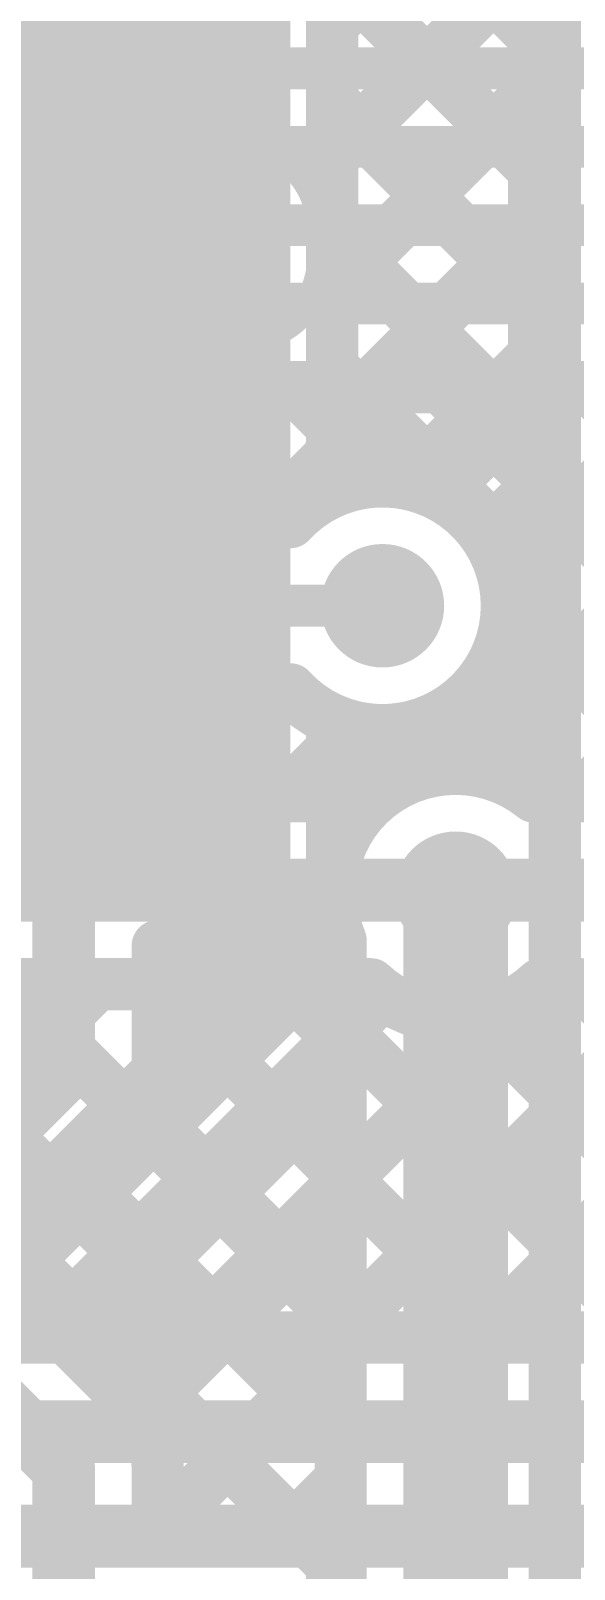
# Model space of a CAD drawing. Header units: millimetres. Extents: x -0.33 to 3.26, y -0.12 to 2.83.
# Drawn here: x 2.1067 to 2.2107, y 1.1327 to 1.427 of the extents above; entities that cross this region are included whole.
import ezdxf

# ---------------------------------------------------------------- set-up
doc = ezdxf.new("R2010")
doc.units = ezdxf.units.MM
doc.header["$MEASUREMENT"] = 0
for name, color, linetype in [('BottomLayer', 5, 'Continuous'), ('BottomOverlay', 54, 'Continuous'), ('BottomPaste', 16, 'Continuous'), ('BottomSolder', 6, 'Continuous'), ('TopLayer', 1, 'Continuous'), ('TopOverlay', 2, 'Continuous'), ('TopPaste', 8, 'Continuous'), ('TopSolder', 216, 'Continuous'), ('ViaHoleLayer', 16, 'Continuous')]:
    doc.layers.add(name, color=color, linetype=linetype)
doc.styles.add('Arial', font='', dxfattribs={"height": 0.2})
doc.styles.get('Arial').set_extended_font_data('Arial')

# ---------------------------------------------------------------- blocks, each defined once
blk = doc.blocks.new('49MD_8_000_20_20_20_A_46')
at = {"layer": 'TopLayer'}
blk.add_hatch(color=1, dxfattribs=at).paths.add_polyline_path([(0.0688977, 0.0393701), (0.2854331, 0.0393701), (0.2854331, -0.0393701), (0.0688977, -0.0393701)])
at = {"layer": 'TopPaste'}
blk.add_hatch(color=8, dxfattribs=at).paths.add_polyline_path([(0.0688977, 0.0393701), (0.2854331, 0.0393701), (0.2854331, -0.0393701), (0.0688977, -0.0393701)])
at = {"layer": 'TopSolder'}
blk.add_hatch(color=216, dxfattribs=at).paths.add_polyline_path([(0.0648977, 0.0433701), (0.2894331, 0.0433701), (0.2894331, -0.0433701), (0.0648977, -0.0433701)])
at = {"layer": 'TopOverlay', "const_width": 0.01}
blk.add_lwpolyline([(-0.256, -0.094), (0.252, -0.094)], dxfattribs=at)
blk = doc.blocks.new('C___0201_B_72')
at = {"layer": 'BottomLayer'}
for points in [[(-0.01830695, 0.00728345), (-0.00767705, 0.00728345), (-0.00767705, -0.00728345), (-0.01830695, -0.00728345)], [(0.00767725, 0.00728345), (0.01830715, 0.00728345), (0.01830715, -0.00728345), (0.00767725, -0.00728345)]]:
    blk.add_hatch(color=5, dxfattribs=at).paths.add_polyline_path(points)
at = {"layer": 'BottomPaste'}
for points in [[(-0.01830695, 0.00728345), (-0.00767705, 0.00728345), (-0.00767705, -0.00728345), (-0.01830695, -0.00728345)], [(0.00767725, 0.00728345), (0.01830715, 0.00728345), (0.01830715, -0.00728345), (0.00767725, -0.00728345)]]:
    blk.add_hatch(color=16, dxfattribs=at).paths.add_polyline_path(points)
at = {"layer": 'BottomSolder'}
for points in [[(-0.02230695, 0.01128345), (-0.00367705, 0.01128345), (-0.00367705, -0.01128345), (-0.02230695, -0.01128345)], [(0.00367725, 0.01128345), (0.02230715, 0.01128345), (0.02230715, -0.01128345), (0.00367725, -0.01128345)]]:
    blk.add_hatch(color=6, dxfattribs=at).paths.add_polyline_path(points)
at = {"layer": 'BottomOverlay', "const_width": 0.01}
for points in [[(-0.025, -0.014), (-0.025, 0.014)], [(0.025, 0.014), (-0.025, 0.014)], [(0.025, -0.014), (0.025, 0.014)], [(0.025, -0.014), (-0.025, -0.014)]]:
    blk.add_lwpolyline(points, dxfattribs=at)
at = {"layer": 'BottomOverlay', "const_width": 0.005}
for points in [[(-0.0275, 0.014, 1), (-0.0225, 0.014, 1)], [(-0.0275, 0.014, 1), (-0.0225, 0.014, 1)], [(0.0225, 0.014, 1), (0.0275, 0.014, 1)], [(0.0225, 0.014, 1), (0.0275, 0.014, 1)], [(-0.0275, -0.014, 1), (-0.0225, -0.014, 1)], [(-0.0275, -0.014, 1), (-0.0225, -0.014, 1)], [(0.0225, -0.014, 1), (0.0275, -0.014, 1)], [(0.0225, -0.014, 1), (0.0275, -0.014, 1)]]:
    blk.add_lwpolyline(points, format="xyb", close=True, dxfattribs=at)

msp = doc.modelspace()

# ---------------------------------------------------------------- hatches: boundary and pattern name
at = {"layer": 'BottomLayer'}
h = msp.add_hatch(color=5, dxfattribs=at)
edge = h.paths.add_edge_path()
edge.add_arc((2.174, 1.317), 0.011811, 0, 360)
h = msp.add_hatch(color=5, dxfattribs=at)
edge = h.paths.add_edge_path()
edge.add_arc((2.188, 1.262), 0.011811, 0, 360)
at = {"layer": 'TopLayer'}
h = msp.add_hatch(color=1, dxfattribs=at)
edge = h.paths.add_edge_path()
edge.add_arc((2.174, 1.317), 0.011811, 0, 360)
h = msp.add_hatch(color=1, dxfattribs=at)
edge = h.paths.add_edge_path()
edge.add_arc((2.188, 1.262), 0.011811, 0, 360)
at = {"layer": 'ViaHoleLayer'}
h = msp.add_hatch(color=16, dxfattribs=at)
edge = h.paths.add_edge_path()
edge.add_arc((2.174, 1.317), 0.0059055, 0, 360)
h = msp.add_hatch(color=16, dxfattribs=at)
edge = h.paths.add_edge_path()
edge.add_arc((2.188, 1.262), 0.0059055, 0, 360)

# ---------------------------------------------------------------- linework, layer by layer
at = {"layer": 'BottomLayer'}
for points, const_width in [([(1.762811, 1.419811), (2.273315, 1.419811)], 0.008), ([(1.822811, 1.404811), (2.323811, 1.404811)], 0.008), ([(1.8415514, 1.389811), (2.346811, 1.389811)], 0.008), ([(1.858811, 1.374811), (2.367811, 1.374811)], 0.008), ([(1.9928161, 1.358811), (2.367811, 1.358811)], 0.01), ([(2.0959989, 1.3343228), (2.1204871, 1.358811)], 0.01), ([(2.1003279, 1.358811), (2.1248161, 1.3343228)], 0.01), ([(2.1242832, 1.3343228), (2.1487714, 1.358811)], 0.01), ([(2.1286122, 1.358811), (2.1544232, 1.333)], 0.01), ([(2.1512447, 1.333), (2.1770557, 1.358811)], 0.01), ([(2.1568965, 1.358811), (2.1749141, 1.3407934)], 0.01), ([(2.1847667, 1.3382377), (2.20534, 1.358811)], 0.01), ([(2.1851808, 1.358811), (2.2814918, 1.2625)], 0.01), ([(2.1888919, 1.2857943), (2.2619086, 1.358811)], 0.01), ([(2.1971949, 1.3223816), (2.2336243, 1.358811)], 0.01), ([(2.2119646, 1.2805827), (2.2901929, 1.358811)], 0.01), ([(2.2134651, 1.358811), (2.308, 1.2642761)], 0.01), ([(2.064992, 1.342992), (2.113, 1.342992)], 0.02), ([(2.0937165, 1.3343228), (2.1322835, 1.3343228)], 0.01), ([(2.1322835, 1.3330001), (2.1400001, 1.3330001)], 0.01), ([(2.1400567, 1.333), (2.1563658, 1.333)], 0.01), ([(2.1977934, 1.3179141), (2.2597075, 1.256)], 0.01), ([(2.113, 1.3170001), (2.1400001, 1.3170001)], 0.008), ([(2.1400001, 1.3170001), (2.1400002, 1.317)], 0.008), ([(2.1400002, 1.317), (2.174, 1.317)], 0.008), ([(2.0937165, 1.2996928), (2.1322835, 1.2996928)], 0.01), ([(2.0988274, 1.2805827), (2.1179375, 1.2996928)], 0.01), ([(2.1028775, 1.2996928), (2.1219876, 1.2805827)], 0.01), ([(2.1271117, 1.2805827), (2.147529, 1.301)], 0.01), ([(2.1311618, 1.2996928), (2.1502719, 1.2805827)], 0.01), ([(2.1322835, 1.3010001), (2.1399436, 1.3010001)], 0.01), ([(2.1400002, 1.301), (2.1563658, 1.301)], 0.01), ([(2.1889533, 1.2984699), (2.2068405, 1.2805827)], 0.01), ([(2.155396, 1.2805827), (2.1686184, 1.2938051)], 0.01), ([(2.1635192, 1.2956197), (2.1763645, 1.2827744)], 0.01), ([(1.9698543, 1.2805827), (2.1731122, 1.2805827)], 0.01), ([(2.2028878, 1.2805827), (2.2195026, 1.2805827)], 0.01), ([(1.9453543, 1.2625827), (2.188, 1.2625827)], 0.012), ([(2.188, 1.2625827), (2.2195026, 1.2625827)], 0.012), ([(2.0118878, 1.2445827), (2.1717642, 1.2445827)], 0.01), ([(2.0448504, 1.2445827), (2.1124331, 1.177)], 0.01), ([(2.0518133, 1.177), (2.119396, 1.2445827)], 0.01), ([(2.0731347, 1.2445827), (2.1407174, 1.177)], 0.01), ([(2.0800976, 1.177), (2.1476803, 1.2445827)], 0.01), ([(2.101419, 1.2445827), (2.1690017, 1.177)], 0.01), ([(2.1297033, 1.2445827), (2.197286, 1.177)], 0.01), ([(2.1366662, 1.177), (2.2042489, 1.2445827)], 0.01), ([(2.1579876, 1.2445827), (2.2255703, 1.177)], 0.01), ([(2.2042358, 1.2445827), (2.2120468, 1.2445827)], 0.01), ([(2.2120468, 1.2445827), (2.2313337, 1.2252958)], 0.01), ([(2.1083819, 1.177), (2.1740705, 1.2426886)], 0.01), ([(2.1922781, 1.2385765), (2.2538546, 1.177)], 0.01), ([(2.1649505, 1.177), (2.22229, 1.2343395)], 0.01), ([(2.1932348, 1.177), (2.2374876, 1.2212528)], 0.01), ([(2.0301959, 1.177), (2.308, 1.177)], 0.01), ([(2.0227401, 1.159), (2.35, 1.159)], 0.012), ([(2.0095827, 1.139), (2.2920984, 1.139)], 0.012)]:
    msp.add_lwpolyline(points, dxfattribs=dict(at, const_width=const_width))
for points, const_width in [([(2.1179871, 1.358811, 1), (2.1229871, 1.358811, 1)], 0.005), ([(2.1261122, 1.358811, 1), (2.1311122, 1.358811, 1)], 0.005), ([(2.1462714, 1.358811, 1), (2.1512714, 1.358811, 1)], 0.005), ([(2.1543965, 1.358811, 1), (2.1593965, 1.358811, 1)], 0.005), ([(2.1745557, 1.358811, 1), (2.1795557, 1.358811, 1)], 0.005), ([(2.1826808, 1.358811, 1), (2.1876808, 1.358811, 1)], 0.005), ([(2.20284, 1.358811, 1), (2.20784, 1.358811, 1)], 0.005), ([(2.2109651, 1.358811, 1), (2.2159651, 1.358811, 1)], 0.005), ([(2.108, 1.342992, 1), (2.118, 1.342992, 1)], 0.01), ([(2.1724141, 1.3407934, 1), (2.1774141, 1.3407934, 1)], 0.005), ([(2.1822667, 1.3382377, 1), (2.1872667, 1.3382377, 1)], 0.005), ([(2.1217832, 1.3343228, 1), (2.1267832, 1.3343228, 1)], 0.005), ([(2.1223161, 1.3343228, 1), (2.1273161, 1.3343228, 1)], 0.005), ([(2.1297835, 1.3343228, 1), (2.1347835, 1.3343228, 1)], 0.005), ([(2.1297835, 1.3330001, 1), (2.1347835, 1.3330001, 1)], 0.005), ([(2.1375001, 1.3330001, 1), (2.1425001, 1.3330001, 1)], 0.005), ([(2.1375567, 1.333, 1), (2.1425567, 1.333, 1)], 0.005), ([(2.1487447, 1.333, 1), (2.1537447, 1.333, 1)], 0.005), ([(2.1519232, 1.333, 1), (2.1569232, 1.333, 1)], 0.005), ([(2.1538658, 1.333, 1), (2.1588658, 1.333, 1)], 0.005), ([(2.1538658, 1.333, 1), (2.1588658, 1.333, 1)], 0.005), ([(2.1946949, 1.3223816, 1), (2.1996949, 1.3223816, 1)], 0.005), ([(2.1952934, 1.3179141, 1), (2.2002934, 1.3179141, 1)], 0.005), ([(2.195311, 1.317, 1), (2.200311, 1.317, 1)], 0.005), ([(2.195311, 1.317, 1), (2.200311, 1.317, 1)], 0.005), ([(2.111, 1.3170001, 1), (2.115, 1.3170001, 1)], 0.004), ([(2.1380001, 1.3170001, 1), (2.1420001, 1.3170001, 1)], 0.004), ([(2.1380001, 1.3170001, 1), (2.1420001, 1.3170001, 1)], 0.004), ([(2.1380002, 1.317, 1), (2.1420002, 1.317, 1)], 0.004), ([(2.1380002, 1.317, 1), (2.1420002, 1.317, 1)], 0.004), ([(2.172, 1.317, 1), (2.176, 1.317, 1)], 0.004), ([(2.1003775, 1.2996928, 1), (2.1053775, 1.2996928, 1)], 0.005), ([(2.1154375, 1.2996928, 1), (2.1204375, 1.2996928, 1)], 0.005), ([(2.1286618, 1.2996928, 1), (2.1336618, 1.2996928, 1)], 0.005), ([(2.1297835, 1.3010001, 1), (2.1347835, 1.3010001, 1)], 0.005), ([(2.1297835, 1.2996928, 1), (2.1347835, 1.2996928, 1)], 0.005), ([(2.1374436, 1.3010001, 1), (2.1424436, 1.3010001, 1)], 0.005), ([(2.1375002, 1.301, 1), (2.1425002, 1.301, 1)], 0.005), ([(2.145029, 1.301, 1), (2.150029, 1.301, 1)], 0.005), ([(2.1538658, 1.301, 1), (2.1588658, 1.301, 1)], 0.005), ([(2.1538658, 1.301, 1), (2.1588658, 1.301, 1)], 0.005), ([(2.1864533, 1.2984699, 1), (2.1914533, 1.2984699, 1)], 0.005), ([(2.1610192, 1.2956197, 1), (2.1660192, 1.2956197, 1)], 0.005), ([(2.1661184, 1.2938051, 1), (2.1711184, 1.2938051, 1)], 0.005), ([(2.1863919, 1.2857943, 1), (2.1913919, 1.2857943, 1)], 0.005), ([(2.1738645, 1.2827744, 1), (2.1788645, 1.2827744, 1)], 0.005), ([(2.1194876, 1.2805827, 1), (2.1244876, 1.2805827, 1)], 0.005), ([(2.1246117, 1.2805827, 1), (2.1296117, 1.2805827, 1)], 0.005), ([(2.1477719, 1.2805827, 1), (2.1527719, 1.2805827, 1)], 0.005), ([(2.152896, 1.2805827, 1), (2.157896, 1.2805827, 1)], 0.005), ([(2.1706122, 1.2805827, 1), (2.1756122, 1.2805827, 1)], 0.005), ([(2.1706122, 1.2805827, 1), (2.1756122, 1.2805827, 1)], 0.005), ([(2.2003878, 1.2805827, 1), (2.2053878, 1.2805827, 1)], 0.005), ([(2.2003878, 1.2805827, 1), (2.2053878, 1.2805827, 1)], 0.005), ([(2.2043405, 1.2805827, 1), (2.2093405, 1.2805827, 1)], 0.005), ([(2.2094646, 1.2805827, 1), (2.2144646, 1.2805827, 1)], 0.005), ([(2.185, 1.2625827, 1), (2.191, 1.2625827, 1)], 0.006), ([(2.185, 1.2625827, 1), (2.191, 1.2625827, 1)], 0.006), ([(2.116896, 1.2445827, 1), (2.121896, 1.2445827, 1)], 0.005), ([(2.1272033, 1.2445827, 1), (2.1322033, 1.2445827, 1)], 0.005), ([(2.1451803, 1.2445827, 1), (2.1501803, 1.2445827, 1)], 0.005), ([(2.1554876, 1.2445827, 1), (2.1604876, 1.2445827, 1)], 0.005), ([(2.1692642, 1.2445827, 1), (2.1742642, 1.2445827, 1)], 0.005), ([(2.1692642, 1.2445827, 1), (2.1742642, 1.2445827, 1)], 0.005), ([(2.2017358, 1.2445827, 1), (2.2067358, 1.2445827, 1)], 0.005), ([(2.2017358, 1.2445827, 1), (2.2067358, 1.2445827, 1)], 0.005), ([(2.2017489, 1.2445827, 1), (2.2067489, 1.2445827, 1)], 0.005), ([(2.2095468, 1.2445827, 1), (2.2145468, 1.2445827, 1)], 0.005), ([(2.2095468, 1.2445827, 1), (2.2145468, 1.2445827, 1)], 0.005), ([(2.1715705, 1.2426886, 1), (2.1765705, 1.2426886, 1)], 0.005), ([(2.1897781, 1.2385765, 1), (2.1947781, 1.2385765, 1)], 0.005), ([(2.1058819, 1.177, 1), (2.1108819, 1.177, 1)], 0.005), ([(2.1099331, 1.177, 1), (2.1149331, 1.177, 1)], 0.005), ([(2.1341662, 1.177, 1), (2.1391662, 1.177, 1)], 0.005), ([(2.1382174, 1.177, 1), (2.1432174, 1.177, 1)], 0.005), ([(2.1624505, 1.177, 1), (2.1674505, 1.177, 1)], 0.005), ([(2.1665017, 1.177, 1), (2.1715017, 1.177, 1)], 0.005), ([(2.1907348, 1.177, 1), (2.1957348, 1.177, 1)], 0.005), ([(2.194786, 1.177, 1), (2.199786, 1.177, 1)], 0.005)]:
    msp.add_lwpolyline(points, format="xyb", close=True, dxfattribs=dict(at, const_width=const_width))
at = {"layer": 'BottomLayer', "const_width": 0.01}
for points in [[(2.1563658, 1.333, -0.6858788548727359), (2.197811, 1.317)], [(2.197811, 1.317, -0.6858788548727359), (2.1563658, 1.301)], [(2.1731122, 1.2805827, -0.3511798497030132), (2.2028878, 1.2805827)], [(2.2042358, 1.2445827, -0.3938024499060207), (2.1717642, 1.2445827)]]:
    msp.add_lwpolyline(points, format="xyb", dxfattribs=at)
at = {"layer": 'TopLayer'}
for points, const_width in [([(2.1643701, 1.3387768), (2.1643701, 1.4895883)], 0.01), ([(2.1643701, 1.4644732), (2.203, 1.4258433)], 0.01), ([(2.1643701, 1.4281519), (2.1950883, 1.4588701)], 0.01), ([(2.203, 1.2804923), (2.203, 1.4509584)], 0.01), ([(2.1643701, 1.4026961), (2.203, 1.441326)], 0.01), ([(2.1643701, 1.4390174), (2.203, 1.4003875)], 0.01), ([(2.1643701, 1.3772403), (2.203, 1.4158702)], 0.01), ([(2.1643701, 1.4135616), (2.203, 1.3749317)], 0.01), ([(2.1643701, 1.3517845), (2.203, 1.3904144)], 0.01), ([(2.1643701, 1.3881058), (2.203, 1.3494759)], 0.01), ([(2.1784356, 1.3403942), (2.203, 1.3649586)], 0.01), ([(2.1643701, 1.36265), (2.203, 1.3240201)], 0.01), ([(2.1937691, 1.3302719), (2.203, 1.3395028)], 0.01), ([(2.113, 1.228), (2.113, 1.327)], 0.012), ([(2.113, 1.327), (2.1140001, 1.3280001)], 0.008), ([(2.1140001, 1.3170001), (2.1739999, 1.3170001)], 0.008), ([(2.1739999, 1.3170001), (2.174, 1.317)], 0.008), ([(2.19529, 1.306337), (2.203, 1.314047)], 0.01), ([(2.195269, 1.3062953), (2.203, 1.2985643)], 0.01), ([(2.1643701, 1.2754171), (2.184663, 1.29571)], 0.01), ([(2.1643701, 1.2649311), (2.1643701, 1.2952232)], 0.01), ([(2.1816553, 1.2944532), (2.1904209, 1.2856876)], 0.01), ([(2.1980124, 1.2836036), (2.203, 1.2885912)], 0.01), ([(2.1643701, 1.2862826), (2.1714926, 1.2791601)], 0.01), ([(2.188, 1.114), (2.188, 1.262)], 0.02), ([(2.1643701, 1.2518977), (2.1643701, 1.2590689)], 0.01), ([(2.131, 1.2518977), (2.1643701, 1.2518977)], 0.01), ([(2.131, 1.242047), (2.1408507, 1.2518977)], 0.01), ([(2.131, 1.228), (2.131, 1.2518977)], 0.01), ([(2.1478434, 1.2518977), (2.166, 1.2337411)], 0.01), ([(2.166, 1.1231084), (2.166, 1.2528916)], 0.01), ([(2.1024323, 1.1880235), (2.166, 1.2515912)], 0.01), ([(2.131, 1.2432853), (2.166, 1.2082853)], 0.01), ([(2.0861575, 1.2011575), (2.113, 1.228)], 0.012), ([(2.1151602, 1.1752956), (2.166, 1.2261354)], 0.01), ([(2.1290257, 1.2198038), (2.166, 1.1828295)], 0.01), ([(2.1004558, 1.19), (2.1257042, 1.2152484)], 0.01), ([(2.1169148, 1.206459), (2.166, 1.1573737)], 0.01), ([(2.1277035, 1.1623831), (2.166, 1.2006796)], 0.01), ([(2.1041869, 1.1937311), (2.1598155, 1.1381024)], 0.01), ([(2.1004558, 1.19), (2.1257042, 1.1647516)], 0.01), ([(2.0835275, 1.1814725), (2.113, 1.152)], 0.012), ([(2.131, 1.1402238), (2.166, 1.1752238)], 0.01), ([(2.113, 1.0079921), (2.113, 1.152)], 0.012), ([(2.131, 1.1381024), (2.131, 1.152)], 0.01), ([(2.1543344, 1.1381024), (2.166, 1.149768)], 0.01), ([(2.131, 1.1414621), (2.1343597, 1.1381024)], 0.01), ([(2.131, 1.1381024), (2.1643701, 1.1381024)], 0.01), ([(2.1598155, 1.1381024), (2.1643701, 1.1335478)], 0.01), ([(2.1643701, 1.1169311), (2.1643701, 1.1381024)], 0.01)]:
    msp.add_lwpolyline(points, dxfattribs=dict(at, const_width=const_width))
for points, const_width in [([(2.1618701, 1.4281519, 1), (2.1668701, 1.4281519, 1)], 0.005), ([(2.2005, 1.4258433, 1), (2.2055, 1.4258433, 1)], 0.005), ([(2.2005, 1.4158702, 1), (2.2055, 1.4158702, 1)], 0.005), ([(2.1618701, 1.4135616, 1), (2.1668701, 1.4135616, 1)], 0.005), ([(2.1618701, 1.4026961, 1), (2.1668701, 1.4026961, 1)], 0.005), ([(2.2005, 1.4003875, 1), (2.2055, 1.4003875, 1)], 0.005), ([(2.2005, 1.3904144, 1), (2.2055, 1.3904144, 1)], 0.005), ([(2.1618701, 1.3881058, 1), (2.1668701, 1.3881058, 1)], 0.005), ([(2.1618701, 1.3772403, 1), (2.1668701, 1.3772403, 1)], 0.005), ([(2.2005, 1.3749317, 1), (2.2055, 1.3749317, 1)], 0.005), ([(2.2005, 1.3649586, 1), (2.2055, 1.3649586, 1)], 0.005), ([(2.1618701, 1.36265, 1), (2.1668701, 1.36265, 1)], 0.005), ([(2.1618701, 1.3517845, 1), (2.1668701, 1.3517845, 1)], 0.005), ([(2.2005, 1.3494759, 1), (2.2055, 1.3494759, 1)], 0.005), ([(2.1759356, 1.3403942, 1), (2.1809356, 1.3403942, 1)], 0.005), ([(2.1618701, 1.3387768, 1), (2.1668701, 1.3387768, 1)], 0.005), ([(2.1618701, 1.3387768, 1), (2.1668701, 1.3387768, 1)], 0.005), ([(2.2005, 1.3395028, 1), (2.2055, 1.3395028, 1)], 0.005), ([(2.1912691, 1.3302719, 1), (2.1962691, 1.3302719, 1)], 0.005), ([(2.11, 1.327, 1), (2.116, 1.327, 1)], 0.006), ([(2.111, 1.327, 1), (2.115, 1.327, 1)], 0.004), ([(2.1120001, 1.3280001, 1), (2.1160001, 1.3280001, 1)], 0.004), ([(2.2005, 1.3240201, 1), (2.2055, 1.3240201, 1)], 0.005), ([(2.195311, 1.317, 1), (2.200311, 1.317, 1)], 0.005), ([(2.195311, 1.317, 1), (2.200311, 1.317, 1)], 0.005), ([(2.1120001, 1.3170001, 1), (2.1160001, 1.3170001, 1)], 0.004), ([(2.1719999, 1.3170001, 1), (2.1759999, 1.3170001, 1)], 0.004), ([(2.1719999, 1.3170001, 1), (2.1759999, 1.3170001, 1)], 0.004), ([(2.172, 1.317, 1), (2.176, 1.317, 1)], 0.004), ([(2.2005, 1.314047, 1), (2.2055, 1.314047, 1)], 0.005), ([(2.192769, 1.3062953, 1), (2.197769, 1.3062953, 1)], 0.005), ([(2.19279, 1.306337, 1), (2.19779, 1.306337, 1)], 0.005), ([(2.2005, 1.2985643, 1), (2.2055, 1.2985643, 1)], 0.005), ([(2.1618701, 1.2952232, 1), (2.1668701, 1.2952232, 1)], 0.005), ([(2.1618701, 1.2952232, 1), (2.1668701, 1.2952232, 1)], 0.005), ([(2.1791553, 1.2944532, 1), (2.1841553, 1.2944532, 1)], 0.005), ([(2.182163, 1.29571, 1), (2.187163, 1.29571, 1)], 0.005), ([(2.2005, 1.2885912, 1), (2.2055, 1.2885912, 1)], 0.005), ([(2.1618701, 1.2862826, 1), (2.1668701, 1.2862826, 1)], 0.005), ([(2.1879209, 1.2856876, 1), (2.1929209, 1.2856876, 1)], 0.005), ([(2.1955124, 1.2836036, 1), (2.2005124, 1.2836036, 1)], 0.005), ([(2.1689926, 1.2791601, 1), (2.1739926, 1.2791601, 1)], 0.005), ([(2.2005, 1.2804923, 1), (2.2055, 1.2804923, 1)], 0.005), ([(2.2005, 1.2804923, 1), (2.2055, 1.2804923, 1)], 0.005), ([(2.1618701, 1.2754171, 1), (2.1668701, 1.2754171, 1)], 0.005), ([(2.183, 1.262, 1), (2.193, 1.262, 1)], 0.01), ([(2.1618701, 1.2649311, 1), (2.1668701, 1.2649311, 1)], 0.005), ([(2.1618701, 1.2649311, 1), (2.1668701, 1.2649311, 1)], 0.005), ([(2.1618701, 1.2590689, 1), (2.1668701, 1.2590689, 1)], 0.005), ([(2.1618701, 1.2590689, 1), (2.1668701, 1.2590689, 1)], 0.005), ([(2.1285, 1.2518977, 1), (2.1335, 1.2518977, 1)], 0.005), ([(2.1285, 1.2518977, 1), (2.1335, 1.2518977, 1)], 0.005), ([(2.1383507, 1.2518977, 1), (2.1433507, 1.2518977, 1)], 0.005), ([(2.1453434, 1.2518977, 1), (2.1503434, 1.2518977, 1)], 0.005), ([(2.1618701, 1.2518977, 1), (2.1668701, 1.2518977, 1)], 0.005), ([(2.1618701, 1.2518977, 1), (2.1668701, 1.2518977, 1)], 0.005), ([(2.1635, 1.2528916, 1), (2.1685, 1.2528916, 1)], 0.005), ([(2.1635, 1.2528916, 1), (2.1685, 1.2528916, 1)], 0.005), ([(2.1635, 1.2515912, 1), (2.1685, 1.2515912, 1)], 0.005), ([(2.1285, 1.2432853, 1), (2.1335, 1.2432853, 1)], 0.005), ([(2.1285, 1.242047, 1), (2.1335, 1.242047, 1)], 0.005), ([(2.1635, 1.2337411, 1), (2.1685, 1.2337411, 1)], 0.005), ([(2.11, 1.228, 1), (2.116, 1.228, 1)], 0.006), ([(2.11, 1.228, 1), (2.116, 1.228, 1)], 0.006), ([(2.1285, 1.228, 1), (2.1335, 1.228, 1)], 0.005), ([(2.1285, 1.228, 1), (2.1335, 1.228, 1)], 0.005), ([(2.1285, 1.228, 1), (2.1335, 1.228, 1)], 0.005), ([(2.1635, 1.2261354, 1), (2.1685, 1.2261354, 1)], 0.005), ([(2.1265257, 1.2198038, 1), (2.1315257, 1.2198038, 1)], 0.005), ([(2.1232042, 1.2152484, 1), (2.1282042, 1.2152484, 1)], 0.005), ([(2.1232042, 1.2152484, 1), (2.1282042, 1.2152484, 1)], 0.005), ([(2.1232279, 1.2152721, 1), (2.1282279, 1.2152721, 1)], 0.005), ([(2.1635, 1.2082853, 1), (2.1685, 1.2082853, 1)], 0.005), ([(2.1144148, 1.206459, 1), (2.1194148, 1.206459, 1)], 0.005), ([(2.1635, 1.2006796, 1), (2.1685, 1.2006796, 1)], 0.005), ([(2.1016869, 1.1937311, 1), (2.1066869, 1.1937311, 1)], 0.005), ([(2.0999323, 1.1880235, 1), (2.1049323, 1.1880235, 1)], 0.005), ([(2.1635, 1.1828295, 1), (2.1685, 1.1828295, 1)], 0.005), ([(2.1126602, 1.1752956, 1), (2.1176602, 1.1752956, 1)], 0.005), ([(2.1635, 1.1752238, 1), (2.1685, 1.1752238, 1)], 0.005), ([(2.1232042, 1.1647516, 1), (2.1282042, 1.1647516, 1)], 0.005), ([(2.1232042, 1.1647516, 1), (2.1282042, 1.1647516, 1)], 0.005), ([(2.1232279, 1.1647279, 1), (2.1282279, 1.1647279, 1)], 0.005), ([(2.1252035, 1.1623831, 1), (2.1302035, 1.1623831, 1)], 0.005), ([(2.1635, 1.1573737, 1), (2.1685, 1.1573737, 1)], 0.005), ([(2.11, 1.152, 1), (2.116, 1.152, 1)], 0.006), ([(2.11, 1.152, 1), (2.116, 1.152, 1)], 0.006), ([(2.1285, 1.152, 1), (2.1335, 1.152, 1)], 0.005), ([(2.1285, 1.152, 1), (2.1335, 1.152, 1)], 0.005), ([(2.1285, 1.152, 1), (2.1335, 1.152, 1)], 0.005), ([(2.1635, 1.149768, 1), (2.1685, 1.149768, 1)], 0.005), ([(2.1285, 1.1414621, 1), (2.1335, 1.1414621, 1)], 0.005), ([(2.1285, 1.1402238, 1), (2.1335, 1.1402238, 1)], 0.005), ([(2.1285, 1.1381024, 1), (2.1335, 1.1381024, 1)], 0.005), ([(2.1285, 1.1381024, 1), (2.1335, 1.1381024, 1)], 0.005), ([(2.1318597, 1.1381024, 1), (2.1368597, 1.1381024, 1)], 0.005), ([(2.1518344, 1.1381024, 1), (2.1568344, 1.1381024, 1)], 0.005), ([(2.1573155, 1.1381024, 1), (2.1623155, 1.1381024, 1)], 0.005), ([(2.1573155, 1.1381024, 1), (2.1623155, 1.1381024, 1)], 0.005), ([(2.1618701, 1.1381024, 1), (2.1668701, 1.1381024, 1)], 0.005), ([(2.1618701, 1.1381024, 1), (2.1668701, 1.1381024, 1)], 0.005), ([(2.1618701, 1.1335478, 1), (2.1668701, 1.1335478, 1)], 0.005)]:
    msp.add_lwpolyline(points, format="xyb", close=True, dxfattribs=dict(at, const_width=const_width))
at = {"layer": 'TopLayer', "const_width": 0.01}
for points in [[(2.1643701, 1.3387768, -0.542139371715652), (2.197811, 1.317)], [(2.197811, 1.317, -0.542139371715652), (2.1643701, 1.2952232)], [(2.1643701, 1.2649311, -0.5889051142851033), (2.203, 1.2804923)], [(2.166, 1.2528916, -0.06738192755018918), (2.1643701, 1.2590689)], [(2.131, 1.228, -0.1993962998916159), (2.1257042, 1.2152484)], [(2.131, 1.228, -0.198912367379658), (2.1257279, 1.2152721)], [(2.1257042, 1.1647516, -0.1993962998915854), (2.131, 1.152)], [(2.1257279, 1.1647279, -0.198912367379658), (2.131, 1.152)]]:
    msp.add_lwpolyline(points, format="xyb", dxfattribs=at)

# ---------------------------------------------------------------- block references
for name, p, rotation in [('49MD_8_000_20_20_20_A_46', (2.113, 1.195), 90), ('C___0201_B_72', (2.113, 1.33), 270)]:
    msp.add_blockref(name, p, dxfattribs=dict(rotation=rotation))

# ---------------------------------------------------------------- texts
at = {"layer": 'BottomOverlay', "style": 'Arial', "text_generation_flag": 2}
msp.add_text('CU10', height=0.04, dxfattribs=at).set_placement((2.168, 1.366))

doc.saveas('drawing.dxf')
